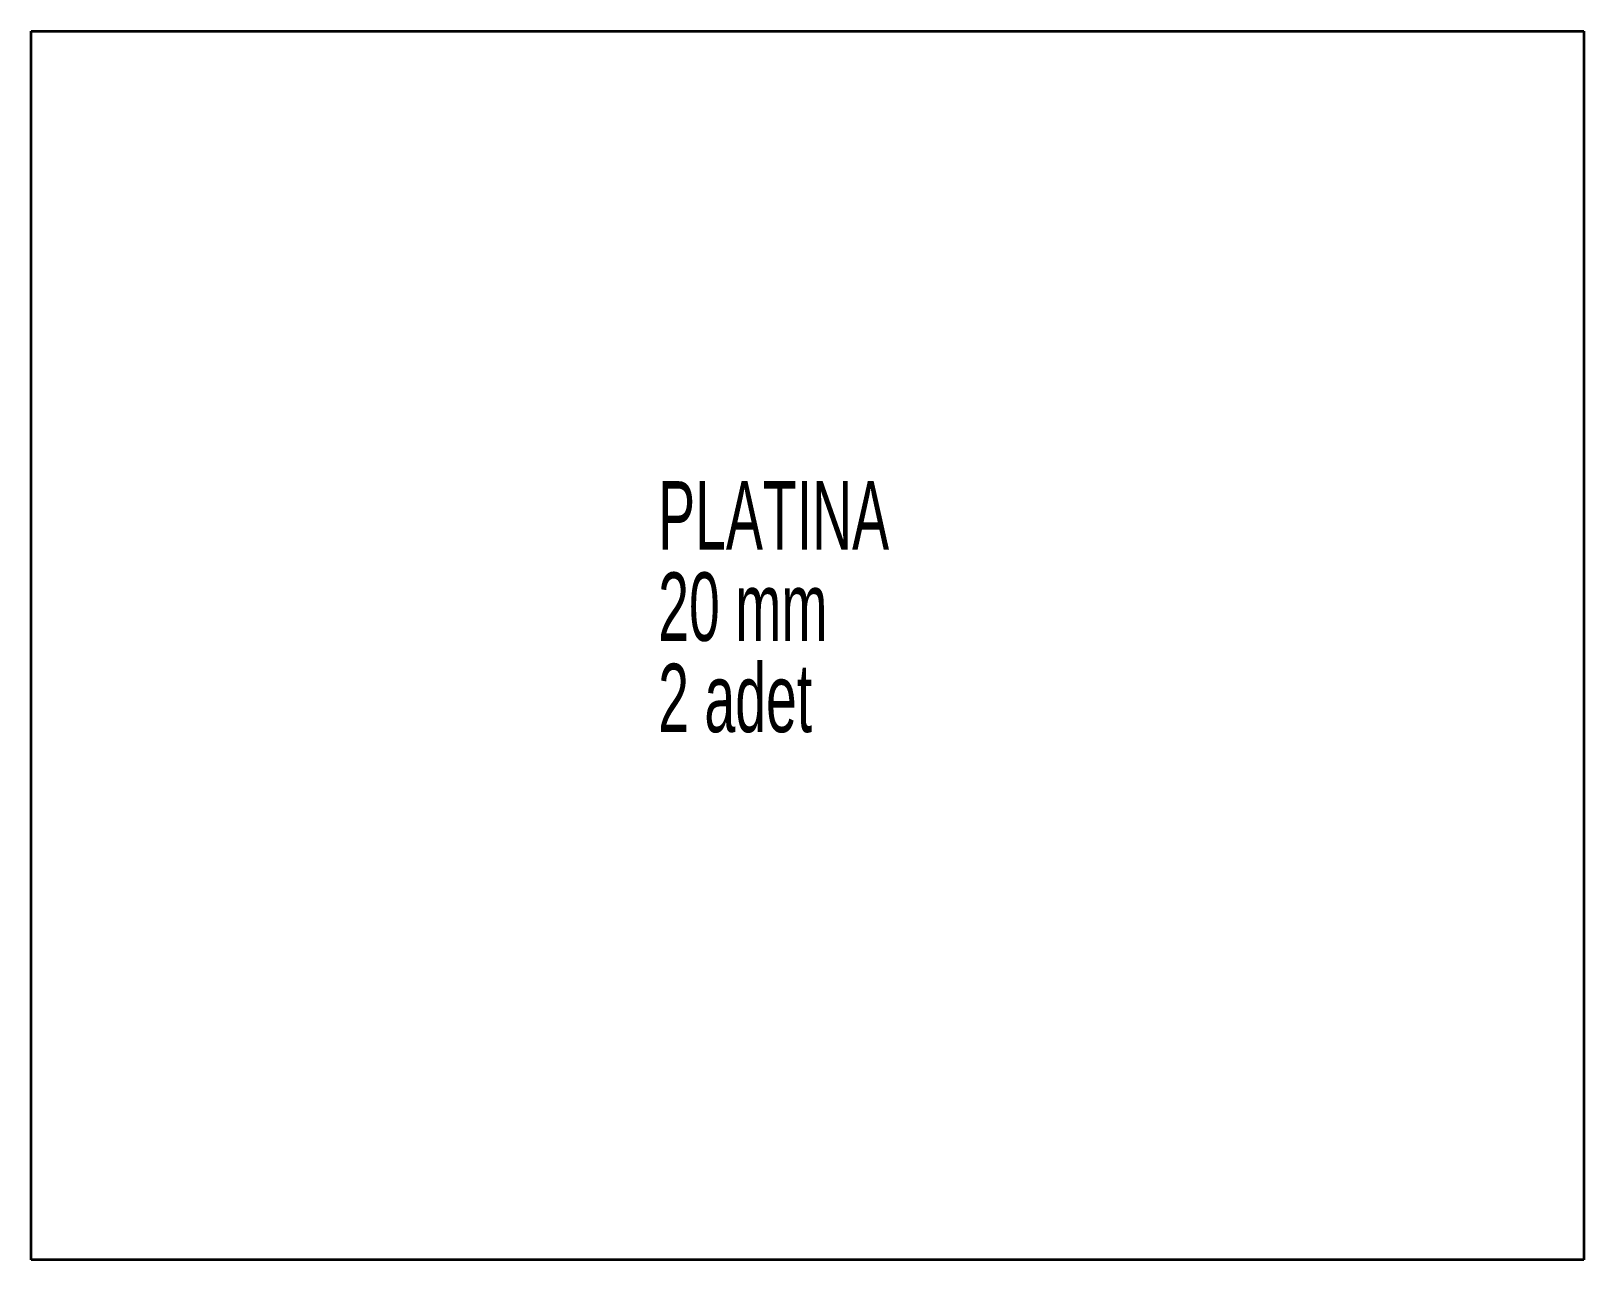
# Model space of a CAD drawing. Header units: millimetres. Extents: x -130 to 470, y -67 to 408.
import ezdxf

# ---------------------------------------------------------------- set-up
doc = ezdxf.new("R2010")
doc.units = ezdxf.units.MM
doc.styles.add('SLDTEXTSTYLE0', font='TXT', dxfattribs={"width": 0.605})

# ---------------------------------------------------------------- blocks, each defined once
blk = doc.blocks.new('SW_NOTE_0')
at = {"color": 0, "linetype": 'Continuous', "lineweight": 0, "char_height": 26.458, "attachment_point": 1, "style": 'SLDTEXTSTYLE0'}
for s, insert in [('PLATINA', (0, 34.11)), ('20 mm', (0, -1.17)), ('2 adet', (0, -36.45))]:
    blk.add_mtext(s, dxfattribs=dict(at, insert=insert))

msp = doc.modelspace()

# ---------------------------------------------------------------- linework, layer by layer
at = {"color": 7, "linetype": 'Continuous', "lineweight": 35}
for p, q in [((-129.9, -67.35), (-129.9, 407.65)), ((-129.9, 407.65), (470.1, 407.65)), ((470.1, 407.65), (470.1, -67.35)), ((470.1, -67.35), (-129.9, -67.35))]:
    msp.add_line(p, q, dxfattribs=at)

# ---------------------------------------------------------------- block references
at = {"color": 7, "linetype": 'Continuous', "lineweight": 0}
msp.add_blockref('SW_NOTE_0', (112.41, 199.57), dxfattribs=at)

doc.saveas('drawing.dxf')
